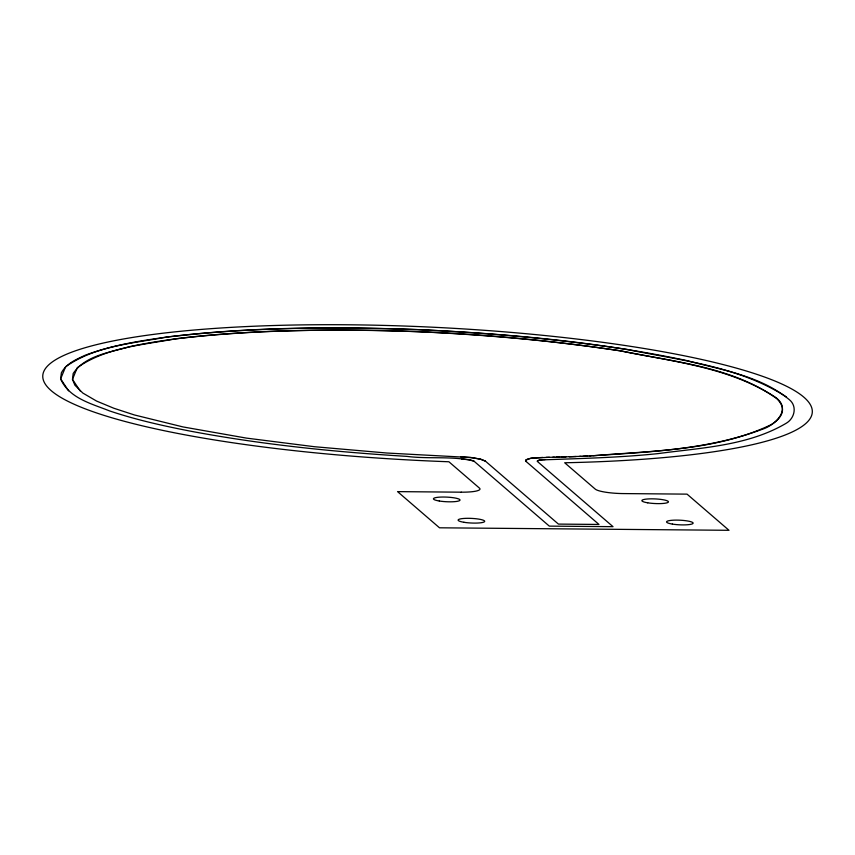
<?xml version="1.0" encoding="UTF-8"?>
<svg xmlns="http://www.w3.org/2000/svg" width="855" height="855" viewBox="0 0 855 855"><rect width="100%" height="100%" fill="white"/><g stroke="black" fill="none" stroke-linecap="round" stroke-linejoin="round"><path stroke-width="1.28" d="M592.782 455.79C652.376 450.66 715.785 451.002 770.836 424.828C777.526 421.109 785.264 413.499 781.545 405.249C780.476 402.769 778.766 400.621 776.874 398.719C732.169 366.485 673.312 361.911 620.837 350.913C501.821 332.926 381.02 326.856 260.775 331.729C216.796 334.016 172.699 337.522 129.543 346.66C110.071 352.517 85.447 355.263 73.188 373.475L72.483 379.363L74.898 385.199L82.828 393.054L96.594 401.081L113.854 408.252L134.427 414.964L183.077 426.944L246.39 438.102L314.416 446.716L386.855 453.022L471.03 457.543M589.49 455.95C647.299 452.017 706.925 450.008 761.752 429.477C775.485 425.192 792.457 408.882 774.929 396.934C729.23 367.287 673.056 361.601 620.837 350.913C553.613 340.739 485.854 334.786 417.956 331.697C337.094 328.812 255.923 329.367 175.478 338.847C142.08 345.014 105.902 347.504 77.292 367.639L72.483 379.363L80.146 390.927M582.843 456.249L591.136 455.875M587.834 456.025L579.498 456.388M581.176 456.314L569.366 456.762M576.142 456.517L552.768 457.243M566.021 456.869L561.072 457.019M556.103 457.158L559.427 457.072M554.435 457.201L546.067 457.382M549.423 457.318L532.451 458.024L527.727 458.953L525.536 460.247L530.805 458.259L542.701 457.446M545.062 459.605C543.684 459.359 536.855 460.503 540.082 459.969C579.444 458.504 618.913 457.703 658.136 453.599C701.196 447.785 747.644 445.947 785.959 423.407C794.584 418.629 797.64 406.157 789.122 399.499C760.245 375.719 721.289 369.766 686.138 360.425C597.827 341.85 507.667 333.717 417.635 329.624C334.102 326.546 250.152 326.899 167.078 337.02C139.386 340.921 111.492 345.302 85.222 355.231C76.255 359.378 66.252 363.61 61.378 372.791L60.641 378.872C68.902 398.227 91.603 403.71 109.504 410.892C136.437 419.955 164.235 426.111 192.097 431.476C262.987 444.728 334.882 452.006 406.82 456.367C428.954 459.295 452.252 455.672 473.884 461.069L549.316 526.124L613.014 526.669L537.517 461.572M460.674 456.784L471.404 457.585M461.508 458.879L469.438 459.648L473.884 461.069M471.212 457.564L480.179 459.082L485.298 461.037L558.433 524.094L598.96 524.446L525.569 461.027L525.996 461.518M471.597 457.607L480.713 459.221L485.458 461.176M786.514 397.03C739.286 366.4 681.232 360.521 627.271 349.481C557.813 338.975 487.799 332.809 417.635 329.624C334.081 326.642 250.194 327.209 167.078 337.02C132.568 343.379 95.183 345.954 65.611 366.763L60.641 378.872L68.571 390.821M537.293 461.134L538.714 460.247L537.293 461.112M525.451 460.567L525.451 460.567M461.24 492.181L397.554 491.625L439.502 527.802L728.994 530.303L687.046 494.137L623.348 493.581A23.705 4.115 2.7 0 1 595.262 489.124L564.685 462.769A385.21 66.893 2.7 0 0 699.721 359.047A385.21 66.893 2.7 0 0 68.111 353.585A385.21 66.893 2.7 0 0 448.896 461.764L479.463 488.12A23.705 4.115 2.7 0 1 461.24 492.181M463.955 522.287A13.338 2.319 2.7 0 0 484.678 521.475A13.338 2.319 2.7 0 0 465.548 518.354A13.338 2.319 2.7 0 0 463.955 522.287M439.278 501.009A13.338 2.319 2.7 0 0 460.001 500.196A13.338 2.319 2.7 0 0 440.859 497.076A13.338 2.319 2.7 0 0 439.278 501.009M647.716 502.815A13.338 2.319 2.7 0 0 668.439 501.992A13.338 2.319 2.7 0 0 649.298 498.882A13.338 2.319 2.7 0 0 647.716 502.815M672.393 524.094A13.338 2.319 2.7 0 0 693.116 523.271A13.338 2.319 2.7 0 0 673.975 520.161A13.338 2.319 2.7 0 0 672.393 524.094"/></g></svg>
